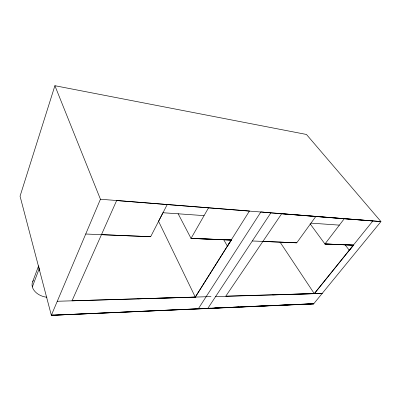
<?xml version="1.0" encoding="UTF-8"?>
<svg xmlns="http://www.w3.org/2000/svg" width="401" height="401" viewBox="0 0 401 401"><rect width="100%" height="100%" fill="white"/><g stroke="black" fill="none" stroke-linecap="round" stroke-linejoin="round"><path stroke-width="0.6" d="M54.907 85.709L100.435 199.237L51.348 315.291L313.762 303.732L380.95 221.573L306.454 134.46L54.907 85.709L20.05 196.194L51.348 315.291L313.863 303.888L250.139 306.479M32.752 281.512L38.626 265.813M32.341 286.915L39.143 268.85M162.836 212.931L158.545 221.267L195.307 297.146L72.005 300.82L116.656 200.52L249.457 211.021L195.272 297.071M85.724 234.019L150.661 236.715L167.207 204.57M208.505 207.883L191.036 238.4L231.342 240.084L227.417 246.164L223.628 239.577M178.094 213.643L191.036 238.4L231.297 240.009L195.307 297.146L137.924 298.815M207.743 308.499L270.845 212.896L380.95 221.573L100.435 199.237M252.314 240.976L296.745 242.816L315.813 216.485M314.279 293.622L372.87 220.936L344.238 218.761L324.94 243.993L310.093 223.763M272.68 294.895L314.324 293.687L353.481 245.121L324.94 243.993L353.532 245.186L349.306 250.294L344.695 244.279M53.188 314.93L51.348 315.291L313.762 303.732M203.357 308.504L198.365 308.72L260.876 211.923L270.845 212.896M204.605 308.449L210.841 308.179M214.585 308.018L220.199 307.773M223.938 307.612L229.552 307.372M232.67 307.236L238.911 306.965M241.407 306.86L248.264 306.559M57.283 301.266L211.021 296.6M215.563 296.65L322.229 293.377L225.788 296.169L281.652 213.748L344.238 218.761M101.458 234.66L150.661 236.715M191.011 238.349L231.297 240.009M262.971 241.402L296.745 242.816M324.91 243.948L353.481 245.121M163.001 212.736L204.074 215.623M310.996 223.136L339.371 225.126M280.013 242.059L314.324 293.687M39.814 270.545A14.717 10.125 17.7 0 1 38.807 266.61M46.957 297.226A14.341 10.251 16.6 0 1 33.288 280.565"/></g></svg>
